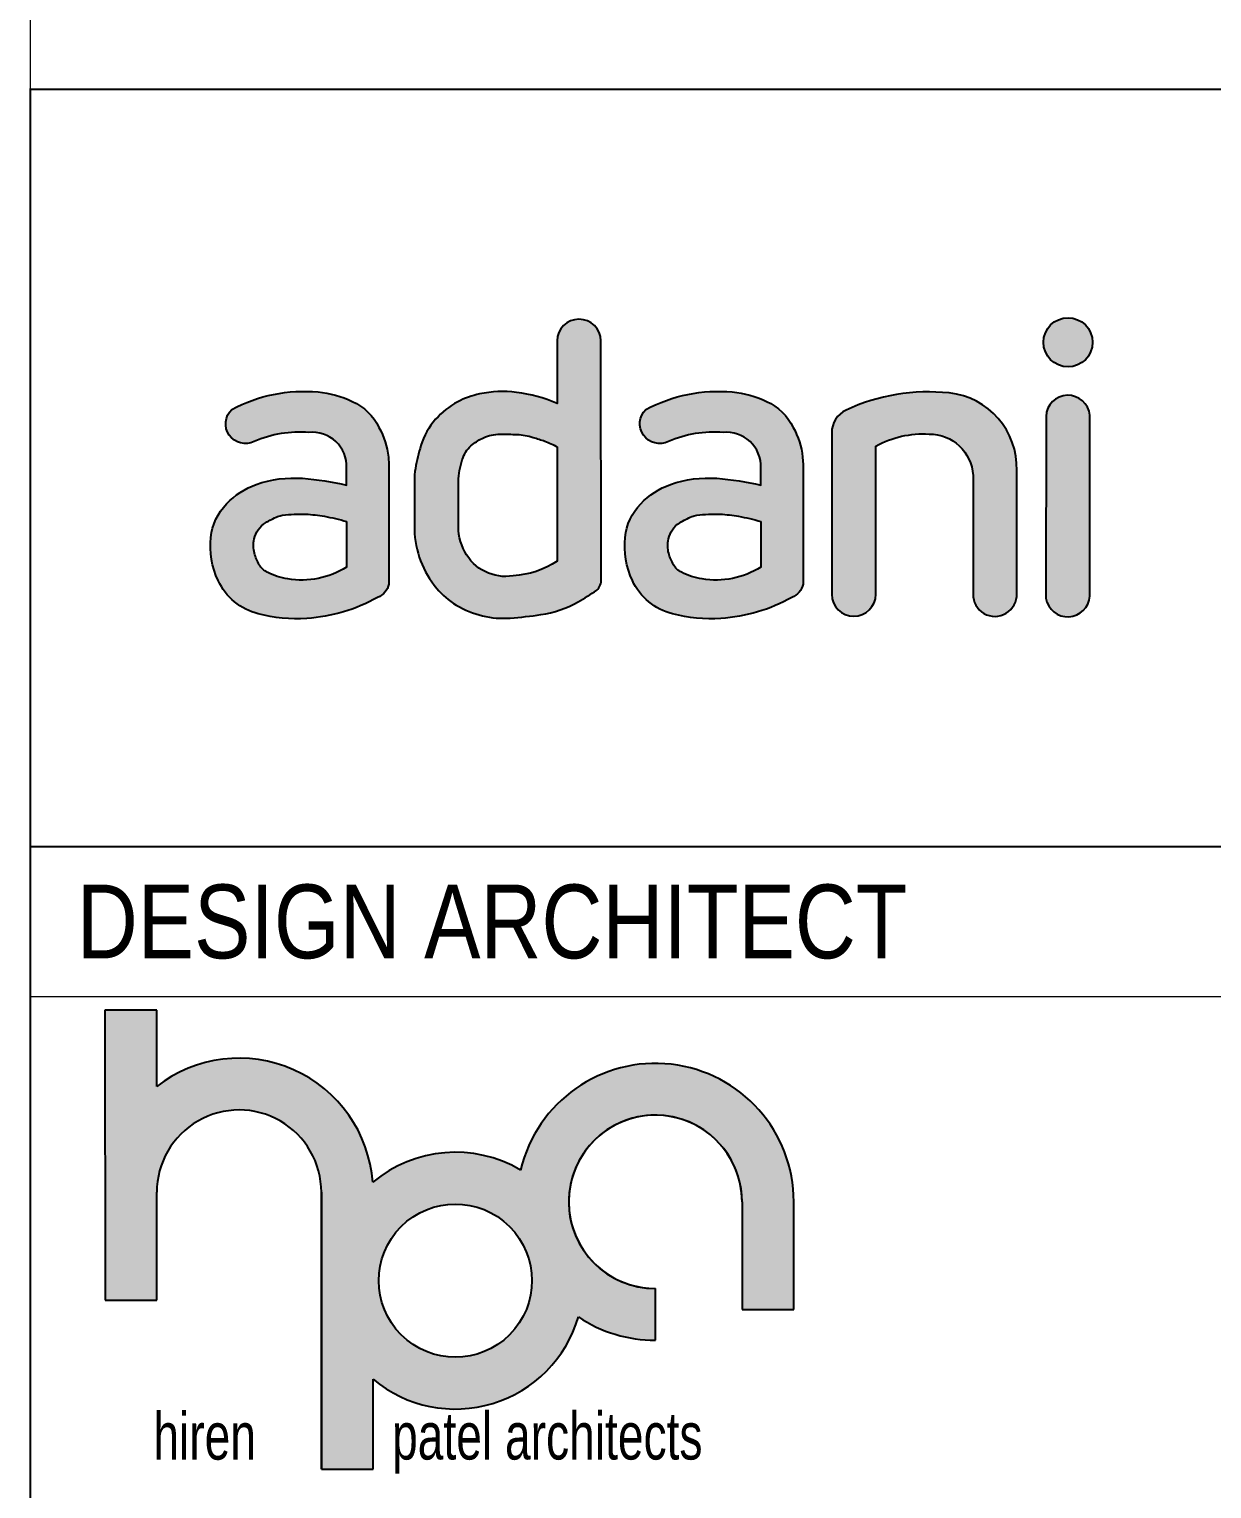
# Model space of a CAD drawing. Header units: millimetres. Extents: x 1112055 to 3390982, y -148532 to 766891.
# Drawn here: x 2825664 to 2834468, y 246475 to 257340 of the extents above; entities that cross this region are included whole.
import ezdxf

# ---------------------------------------------------------------- set-up
doc = ezdxf.new("R2010")
doc.units = ezdxf.units.MM
doc.layers.add('B TITLE BLOCK', color=250, linetype='Continuous', lineweight=0)
doc.layers.add('TB IL', color=7, linetype='Continuous', lineweight=9)
doc.layers.add('FORMAT TEXT', color=7, linetype='Continuous')
doc.styles.add('ARIAL', font='arial.ttf')
doc.styles.add('SWINC', font='swissc.ttf')

# ---------------------------------------------------------------- blocks, each defined once
blk = doc.blocks.new('A$C64EE1279')
at = {"layer": 'FORMAT TEXT', "ltscale": 15}
h = blk.add_hatch(color=7, dxfattribs=at)
edge = h.paths.add_edge_path()
edge.add_line((-0.06602193512621024, 0.02233194276716801), (-0.06602046178782739, 0.0183184316145814))
edge.add_line((-0.06602046178782728, 0.0183184316144069), (-0.06409138900791156, 0.01831913976666113))
edge.add_line((-0.06409138900773637, 0.01831913976666122), (-0.06409286234611933, 0.02233265091924791))
edge.add_ellipse((-0.06924850238779734, 0.02233075831165992), major_axis=(-1.433875368487212e-05, 0.005155620450011943), ratio=0.9999999999395148, start_angle=269.8616830043734, end_angle=436.5934213528473)
edge.add_ellipse((-0.07669839989132021, 0.0193954293623623), major_axis=(-0.003382043664687863, 0.003379561515750489), ratio=0.9999999999999757, start_angle=-75.58803862448252, end_angle=-42.37820392321652)
edge.add_line((-0.07691885860353553, 0.0241715212109809), (-0.07691814920572171, 0.02223905541074822))
edge.add_ellipse((-0.07669839989132021, 0.0193954293623623), major_axis=(-0.002017482481268088, 0.002016001810852939), ratio=0.9999999999998569, start_angle=224.9999999999985, end_angle=319.39787940608875, ccw=False)
edge.add_ellipse((-0.07669839989132021, 0.0193954293623623), major_axis=(0.002016001810852941, 0.002017482481268085), ratio=0.999999999999858, start_angle=220.6021205939116, end_angle=314.9999999999959, ccw=False)
edge.add_line((-0.07691606138708507, 0.01655164274281781), (-0.07691535198927124, 0.01461917694258513))
edge.add_ellipse((-0.07669839989132021, 0.0193954293623623), major_axis=(0.003379561515750458, 0.003382043664687819), ratio=0.9999999999998972, start_angle=222.3782039232095, end_angle=298.5557763039131)
edge.add_ellipse((-0.06924850238779734, 0.02233075831165992), major_axis=(0.003644249759147713, 0.003646926310713648), ratio=0.9999999999999184, start_angle=191.2359993319858, end_angle=225.0000000000024)
edge.add_line((-0.06924660978003472, 0.0171751182696332), (-0.069247317932289, 0.01910419104972354))
edge.add_ellipse((-0.06924850238779734, 0.02233075831165992), major_axis=(5.100706381145126e-07, 0.003226567438982315), ratio=0.9999999999394741, start_angle=-89.96990944762962, end_angle=180.030090552481, ccw=False)
edge = h.paths.add_edge_path()
edge.add_ellipse((-0.07669839989132021, 0.0193954293623623), major_axis=(-0.003382043664688006, 0.003379561515750634), ratio=0.9999999999999496, start_angle=-42.37820392323532, end_angle=-4.998082493945809)
edge.add_ellipse((-0.08475295805672256, 0.02268658361767669), major_axis=(0.003529677975456423, 0.003532270378759391), ratio=0.9999999999999419, start_angle=319.2306243393269, end_angle=442.856593297704)
edge.add_line((-0.08781888417362682, 0.02662811348366436), (-0.08781992815416773, 0.02947201383419916))
edge.add_line((-0.08781992815416773, 0.02947201383419908), (-0.08974900093408356, 0.02947130568194477))
edge.add_line((-0.0897490009342582, 0.02947130568194469), (-0.08974503586653049, 0.01867009142571512))
edge.add_line((-0.08974503586653026, 0.01867009142571521), (-0.08781596308661455, 0.01867079957796951))
edge.add_line((-0.08781596308661432, 0.01867079957796935), (-0.08781743684639742, 0.02268545866397573))
edge.add_ellipse((-0.08475295805672256, 0.02268658361767669), major_axis=(0.00216611827055765, 0.002167709195338399), ratio=0.9999999999998748, start_angle=-45.00000000000341, end_angle=134.9999999999964, ccw=False)
edge.add_line((-0.08168847926722256, 0.02268770857137748), (-0.08168469326453909, 0.01237428419430946))
edge.add_line((-0.08168469326453887, 0.01237428419430938), (-0.07975562048462315, 0.01237499234656361))
edge.add_line((-0.07975562048462315, 0.01237499234638919), (-0.07975684858047505, 0.01572043997388042))
edge.add_ellipse((-0.07669839989132021, 0.0193954293623623), major_axis=(0.003379561515750616, 0.003382043664687983), ratio=0.9999999999998681, start_angle=185.2106111697237, end_angle=222.3782039232104)
edge.add_line((-0.07691535198927113, 0.01461917694258513), (-0.07691606138708484, 0.01655164274281781))
edge.add_ellipse((-0.07669839989132021, 0.0193954293623623), major_axis=(-0.002017482481268421, 0.00201600181085327), ratio=0.9999999999998168, start_angle=44.999999999999716, end_angle=130.602120593902, ccw=False)
edge.add_ellipse((-0.07669839989132021, 0.0193954293623623), major_axis=(0.002016001810853272, 0.002017482481268418), ratio=0.9999999999998168, start_angle=49.39787940609801, end_angle=135.0000000000004, ccw=False)
edge.add_line((-0.07691814920572171, 0.02223905541074831), (-0.07691885860353553, 0.02417152121098091))
at = {"layer": 'FORMAT TEXT', "color": 7, "ltscale": 15}
for p, q in [((-0.0897490009342582, 0.02947130568194503), (-0.08974503586653026, 0.01867009142571538)), ((-0.08781992763118651, 0.02947058918337122), (-0.08974900041127676, 0.02946988103111691)), ((-0.08781888365064527, 0.02662668883283641), (-0.0878199276311864, 0.02947058918337122)), ((-0.08781596308643957, 0.01867079957796969), (-0.0878174368462229, 0.02268545866397616)), ((-0.08168469326453887, 0.01237428419413507), (-0.08168847926722256, 0.02268770857137775)), ((-0.08168847926722256, 0.02268770857137775), (-0.08168469326453887, 0.01237428419430955)), ((-0.06602193512621024, 0.02233194276716819), (-0.06602046178782728, 0.01831843161440717)), ((-0.06409138900773637, 0.01831913976666147), (-0.06409286234611955, 0.02233265091942251)), ((-0.06924660978003472, 0.01717511826963338), (-0.06924731793228889, 0.01910419104972381)), ((-0.08974503586653026, 0.01867009142571538), (-0.08781596308643957, 0.01867079957796969)), ((-0.06602046178782728, 0.01831843161440717), (-0.06409138900773637, 0.01831913976666147)), ((-0.07975562048462315, 0.01237499234638936), (-0.0797568485804746, 0.01572043997388053)), ((-0.08168469326453887, 0.01237428419430955), (-0.07975562048462315, 0.01237499234638936))]:
    blk.add_line(p, q, dxfattribs=at)
for centre, major_axis, ratio, start_param, end_param in [((-0.08475295805672256, 0.02268658361767694), (0.003529677975456416, 0.003532270378759386), 0.9999999999999413, 5.571625467918402, 7.729305667210392), ((-0.06924850238779734, 0.02233075831166017), (-1.433875368487211e-05, 0.005155620450011941), 0.9999999999395138, 4.70997489339954, 7.619992695154103), ((-0.08475295805672256, 0.02268658361767694), (-0.002167709195338398, 0.002166118270557648), 0.9999999999998752, 3.926990816987304, 7.068583470577098), ((-0.06924850238779734, 0.02233075831166017), (3.5492027112115e-06, 0.003226565527248652), 0.999999999939648, -1.569329238630188, 3.143059741754675), ((-0.06924850238779734, 0.02233075831166017), (1.607205991804922e-06, 0.003226567079011652), 0.9999999999394739, -1.569931115820434, 3.142457864564128), ((-0.07669839989132021, 0.01939542936236258), (0.003379561515750632, 0.003382043664687999), 0.9999999999999274, 0.2515361776730846, 1.483563330989117), ((-0.07669839989132021, 0.01939542936236258), (0.002016001810852827, 0.002017482481267972), 0.9999999999999807, 5.497787143782128, 11.78097245096171), ((-0.07669839989132021, 0.01939542936236258), (0.003379561515750639, 0.003382043664688005), 0.9999999999998469, 3.232534974542677, 5.21078129735091), ((-0.06924850238779734, 0.02233075831166017), (0.003644249759147711, 0.00364692631071365), 0.9999999999999184, 3.337697836684828, 3.926990816987281)]:
    blk.add_ellipse(centre, major_axis=major_axis, ratio=ratio, start_param=start_param, end_param=end_param, dxfattribs=at)
at = {"layer": 'FORMAT TEXT', "color": 7, "style": 'ARIAL', "width": 0.6999999999723779}
for s, p in [('hiren', (-0.0879471159208648, 0.01273052783154634)), ('patel architects', (-0.07905505027530357, 0.0127337920610752))]:
    blk.add_text(s, height=0.001758206468091467, dxfattribs=at).set_placement(p)
blk = doc.blocks.new('A$C448A1362')
h = blk.add_hatch(color=144)
h.set_gradient(color1=(0, 128, 167), color2=(196, 60, 91), rotation=5, tint=1)
edge = h.paths.add_edge_path()
edge.add_arc((14.81933344435538, -0.6985207138125133), 0.7431945778757773, 0, 360)
edge = h.paths.add_edge_path()
edge.add_line((14.15277161007043, -2.943220954840626), (14.15074250250791, -8.452755263949484))
edge.add_arc((14.81271016430946, -8.345192536199875), 0.6706496295921845, 189.2292944955668, 356.1382558233712)
edge.add_line((15.48183706351529, -8.390360206402192), (15.48183706351529, -2.906189741824846))
edge.add_arc((14.81858030050353, -2.970500210281671), 0.6663672936405483, 5.538180628108128, 177.6538117834876)
edge = h.paths.add_edge_path()
edge.add_line((7.658612856253058, -3.439845030765127), (7.658612856253058, -8.334052471542009))
edge.add_arc((8.327457436545956, -8.32652838341778), 0.668886899624382, 180.6445149192386, 359.3554850807614)
edge.add_line((8.996302016838627, -8.334052471542464), (8.996302016838627, -3.840593774361196))
edge.add_arc((10.43994891255898, -6.488699477092041), 3.016053741622978, 86.78809535472402, 118.5975448000749, ccw=False)
edge.add_arc((10.61373491564996, -4.807273183709412), 1.329898324167716, 3.2061460087869023, 90.20678352166891, ccw=False)
edge.add_line((11.94155164382369, -4.732893824975463), (11.94155164382369, -8.320863272386077))
edge.add_arc((12.60398342205281, -8.339524168990692), 0.6626945675571669, 178.3863879075979, 362.4913548570173)
edge.add_line((13.26605160525287, -8.310717734573473), (13.26605160525287, -4.586290803584006))
edge.add_arc((10.97818174704571, -4.509470264667243), 2.28915920881283, 358.0768837756475, 443.9565772997473)
edge.add_arc((10.59401221925009, -8.138142946765356), 5.938111340575273, 83.95657729974697, 114.9107743569737)
edge.add_arc((8.408866964090748, -3.432967517766201), 0.7502856299517944, 114.9107743569736, 180.5252106281581)
edge = h.paths.add_edge_path(flags=16)
edge.add_line((5.507758839991311, -6.128919827983509), (5.507758839991311, -7.509220247381791))
edge.add_arc((4.146227910375046, -5.350103415743206), 2.552557925878734, 260.598114554046, 302.23537625721383, ccw=False)
edge.add_arc((4.087928553207348, -5.702189379883976), 2.195677916363923, 243.4590382901451, 260.5981145540465, ccw=False)
edge.add_arc((3.365096810479827, -7.149373683017757), 0.5780165996690875, 209.8633087811852, 243.4590382901451, ccw=False)
edge.add_arc((4.137351262187394, -6.705965495283408), 1.468515201089699, 195.2092911337714, 209.8633087811827, ccw=False)
edge.add_arc((3.574157333157927, -6.859079973122107), 0.8848788031333445, 166.7985330258342, 195.2092911337714, ccw=False)
edge.add_arc((3.587606153449087, -6.862234728725753), 0.8986926820288219, 147.3576210444231, 166.798533025833, ccw=False)
edge.add_arc((3.389644337597701, -6.73542645901648), 0.6635986204241061, 120.63220694506651, 147.3576210444251, ccw=False)
edge.add_arc((4.530526850433716, -8.662080861807453), 2.902707839709622, 112.49789540908989, 120.632206945066, ccw=False)
edge.add_arc((3.650891727382941, -6.538233166334294), 0.6039066340219512, 97.65291712801451, 112.49789540909, ccw=False)
edge.add_arc((4.113118942007532, -9.978226818855319), 4.074815783988947, 87.68643739568421, 97.65291712801928, ccw=False)
edge.add_arc((4.113118942007304, -9.978226818858502), 4.074815783992284, 79.75290279672708, 87.68643739568432, ccw=False)
edge.add_arc((3.750854027135574, -11.98215784152194), 6.111228171535338, 73.29237366723208, 79.75290279672572, ccw=False)
edge = h.paths.add_edge_path()
edge.add_line((6.790154819498412, -4.403163846067628), (6.789647542607781, -8.021569906915602))
edge.add_arc((6.267806578629234, -7.927663462294049), 0.530222983307471, 290.01279134982053, 349.79867748199996, ccw=False)
edge.add_arc((3.985686338293817, -4.071748072450418), 5.002758515494103, 273.6188457994145, 299.5013455248223, ccw=False)
edge.add_arc((4.003606063649386, -4.355086746707229), 4.718853741165793, 255.66704751986748, 273.6188457994148, ccw=False)
edge.add_arc((3.293400358615145, -7.134654667361929), 1.849988117091353, 205.0891047683781, 255.66704751986708, ccw=False)
edge.add_arc((3.859586546516539, -6.869564954474072), 2.475159577771575, 173.9289781433874, 205.0891047683788, ccw=False)
edge.add_arc((3.123595983136966, -6.791286721989991), 1.735017975735576, 136.2598033714836, 173.9289781433874, ccw=False)
edge.add_arc((3.557998223588356, -7.206993982662198), 2.336281506215076, 109.5799741139754, 136.2598033714825, ccw=False)
edge.add_arc((3.91599006055776, -8.213464895504103), 3.404523919590422, 85.56592316711209, 109.5799741139746, ccw=False)
edge.add_arc((3.508382811704678, -13.46992161850562), 8.67676072668705, 76.65013801281992, 85.56592316711192, ccw=False)
edge.add_line((5.511817055116353, -5.027621698430494), (5.511817055116353, -4.501575562849439))
edge.add_arc((4.472484140997949, -4.465110926590796), 1.039972391973434, 357.9906215679799, 455.6588950534437)
edge.add_arc((4.086198299446323, -6.903609543656557), 3.484972647131051, 85.32993988743719, 113.1845555418632)
edge.add_arc((2.444315375492806, -3.165488927077377), 0.5988448662169389, 133.8620426340904, 296.78541516636506, ccw=False)
edge.add_arc((4.224328531941637, -6.831218957114515), 4.648377712036712, 84.78407122185848, 118.17724551367121, ccw=False)
edge.add_arc((4.305412553357883, -5.453939858085732), 3.269732674621548, 65.0770173786932, 84.00498154086301, ccw=False)
edge.add_arc((5.011671825826625, -3.985957337240734), 1.640984457002071, 25.615854055559396, 65.8410484831349, ccw=False)
edge.add_arc((4.440738750321316, -4.424729147798871), 2.350214712372408, 6.139679798615873, 29.24615656970508, ccw=False)
edge.add_line((6.777472897232656, -4.173367414613267), (6.790154819498412, -4.403163846067628))
edge = h.paths.add_edge_path()
edge.add_line((-0.6647863651678563, -0.6543876243279101), (-0.6647863651678563, -2.554646856619684))
edge.add_arc((-2.400736746012171, -6.432294233545463), 4.248490661933166, 65.88282809930101, 83.13487306898243)
edge.add_arc((-2.306256045762893, -5.647543298269056), 3.458072650285579, 83.13487306898298, 101.7924313308425)
edge.add_arc((-2.511163092840661, -4.666060909044745), 2.455428855959866, 101.7924313308415, 118.2655509453169)
edge.add_arc((-2.511163092840889, -4.66606090904429), 2.455428855959293, 118.2655509453176, 138.2614549608422)
edge.add_arc((-2.762000777547655, -4.442269798546704), 2.119271147127837, 138.261454960843, 163.1198987464418)
edge.add_arc((1.435355871833508, -5.715932123283665), 6.505615702627138, 163.1198987464423, 169.3828484008401)
edge.add_arc((-3.19076537750334, -4.848743643640091), 1.798916894248737, 169.3828484008401, 182.2402990978122)
edge.add_line((-4.988307303988677, -4.919064443836078), (-4.988307303988677, -6.369876351031735))
edge.add_arc((-2.069278757865959, -6.282007161035608), 2.9203507747582, 181.7242085214847, 219.8409375234252)
edge.add_arc((-2.492418944295423, -6.635066779090948), 2.369262114674396, 219.8409375234248, 238.8760015993548)
edge.add_arc((-2.291705121782343, -6.30265454861069), 2.757571179106963, 238.8760015993553, 256.8052270138245)
edge.add_arc((-2.291705121782343, -6.30265454861069), 2.757571179106969, 256.8052270138248, 274.3139534058478)
edge.add_arc((-3.081769659276461, 4.170752759902143), 13.2607355891034, 274.3139534058478, 278.35095906789)
edge.add_arc((-1.635209111257609, -5.683693761481891), 3.30068269457009, 278.3509590678898, 299.1663416277946)
edge.add_arc((-2.948734989847708, -3.330170478050832), 5.995941880507485, 299.166341627795, 305.5628000104232)
edge.add_arc((0.2806405914250263, -7.913759985370007), 0.3910279286526687, 311.2521827326039, 366.890062656182)
edge.add_line((0.6688445802926708, -7.866850455274061), (0.6647863651676289, -0.6543876243279101))
edge.add_arc((-2.273736754432321e-13, -0.6648689873070452), 0.6648689873071513, 0.9032798203518209, 179.0967201796482)
edge = h.paths.add_edge_path(flags=16)
edge.add_line((-0.6566699349179999, -3.865957618892708), (-0.6566699349179999, -7.331673335662117))
edge.add_arc((-2.177874036258572, -4.976513678812125), 2.803718767492351, 273.8152628129169, 302.8585285343123, ccw=False)
edge.add_arc((-2.222214389678811, -6.391559054528216), 1.40160951483312, 207.7678228712067, 279.4820398668521, ccw=False)
edge.add_arc((-1.983284873086404, -6.265757242648078), 1.671634346601225, 177.0124350050554, 207.7678228712068, ccw=False)
edge.add_line((-3.652647250965629, -6.178632963264818), (-3.652647250965629, -4.830798264866871))
edge.add_arc((-1.238173986717811, -5.021393273126478), 2.42198422805385, 159.7603310861371, 175.4865139123886, ccw=False)
edge.add_arc((-2.68210193758614, -4.488995900572945), 0.8830316980514378, 128.3998146419164, 159.7603310861371, ccw=False)
edge.add_arc((-2.214624559589311, -5.078809482746465), 1.635637279119564, 114.37650926095529, 128.3998146419147, ccw=False)
edge.add_arc((-2.394140627233583, -4.682636839643919), 1.200690406863742, 90.11877477638052, 114.3765092609566, ccw=False)
edge.add_arc((-2.371279833046856, -15.71044246335828), 12.22851972592457, 87.66288555333898, 90.11877477638222, ccw=False)
edge.add_arc((-1.946071046559382, -5.291973032022042), 1.801376886018847, 71.99206667147678, 87.66288555333881, ccw=False)
edge.add_arc((-6.364710685310456, -19.83489248203136), 17.00044722771216, 71.72441422244219, 72.98208476505982, ccw=False)
edge.add_arc((-1.948515104208809, -6.169105727444958), 2.640711107135314, 60.711755299823324, 69.72818362236211, ccw=False)
edge = h.paths.add_edge_path(flags=16)
edge.add_line((-7.044807818593881, -6.128919827983509), (-7.044807818593881, -7.509220247381791))
edge.add_arc((-8.406338748210146, -5.350103415743206), 2.552557925878734, 260.598114554046, 302.23537625721383, ccw=False)
edge.add_arc((-8.464638105377844, -5.702189379883976), 2.195677916363924, 243.4590382901451, 260.5981145540465, ccw=False)
edge.add_arc((-9.187469848105366, -7.149373683017757), 0.5780165996690874, 209.8633087811852, 243.4590382901451, ccw=False)
edge.add_arc((-8.41521539639757, -6.705965495283408), 1.468515201089699, 195.2092911337714, 209.8633087811827, ccw=False)
edge.add_arc((-8.978409325427265, -6.859079973122107), 0.8848788031333437, 166.7985330258342, 195.2092911337714, ccw=False)
edge.add_arc((-8.964960505136105, -6.862234728725753), 0.8986926820288219, 147.3576210444231, 166.798533025833, ccw=False)
edge.add_arc((-9.162922320987263, -6.73542645901648), 0.6635986204241063, 120.63220694506651, 147.3576210444251, ccw=False)
edge.add_arc((-8.022039808151249, -8.662080861807453), 2.902707839709622, 112.49789540908989, 120.632206945066, ccw=False)
edge.add_arc((-8.901674931202251, -6.538233166334294), 0.6039066340219509, 97.65291712801428, 112.49789540908989, ccw=False)
edge.add_arc((-8.43944771657766, -9.978226818855319), 4.074815783988947, 87.68643739568421, 97.65291712801928, ccw=False)
edge.add_arc((-8.439447716577888, -9.978226818858502), 4.074815783992284, 79.75290279672708, 87.68643739568432, ccw=False)
edge.add_arc((-8.801712631449618, -11.98215784152194), 6.111228171535338, 73.29237366723208, 79.75290279672572, ccw=False)
edge = h.paths.add_edge_path()
edge.add_line((-5.762411839086781, -4.403163846067628), (-5.762919115977411, -8.021569906915602))
edge.add_arc((-6.284760079955959, -7.927663462294049), 0.5302229833074719, 290.01279134982065, 349.798677482, ccw=False)
edge.add_arc((-8.566880320291148, -4.071748072450418), 5.002758515494103, 273.6188457994145, 299.5013455248223, ccw=False)
edge.add_arc((-8.548960594935807, -4.355086746707229), 4.718853741165793, 255.66704751986748, 273.6188457994148, ccw=False)
edge.add_arc((-9.259166299970047, -7.134654667361929), 1.849988117091353, 205.0891047683781, 255.66704751986708, ccw=False)
edge.add_arc((-8.692980112068653, -6.869564954474072), 2.475159577771575, 173.9289781433874, 205.0891047683788, ccw=False)
edge.add_arc((-9.428970675448227, -6.791286721989991), 1.735017975735576, 136.2598033714836, 173.9289781433874, ccw=False)
edge.add_arc((-8.994568434996836, -7.206993982662198), 2.336281506215077, 109.5799741139754, 136.2598033714825, ccw=False)
edge.add_arc((-8.636576598027432, -8.213464895504103), 3.404523919590422, 85.56592316711209, 109.5799741139746, ccw=False)
edge.add_arc((-9.044183846880514, -13.46992161850562), 8.67676072668705, 76.65013801281992, 85.56592316711192, ccw=False)
edge.add_line((-7.040749603468839, -5.027621698430494), (-7.040749603468839, -4.501575562849439))
edge.add_arc((-8.080082517587016, -4.465110926590796), 1.039972391973435, 357.9906215679799, 455.6588950534437)
edge.add_arc((-8.466368359138869, -6.903609543656557), 3.484972647131051, 85.32993988743719, 113.1845555418632)
edge.add_arc((-10.10825128309239, -3.165488927077377), 0.5988448662169391, 133.8620426340904, 296.7854151663651, ccw=False)
edge.add_arc((-8.328238126643555, -6.831218957114515), 4.648377712036713, 84.78407122185848, 118.17724551367121, ccw=False)
edge.add_arc((-8.24715410522731, -5.453939858085732), 3.269732674621548, 65.0770173786932, 84.00498154086301, ccw=False)
edge.add_arc((-7.540894832758568, -3.985957337240734), 1.640984457002071, 25.615854055559396, 65.8410484831349, ccw=False)
edge.add_arc((-8.111827908263876, -4.424729147798871), 2.350214712372407, 6.139679798615873, 29.24615656970508, ccw=False)
edge.add_line((-5.775093761352537, -4.173367414613267), (-5.762411839086781, -4.403163846067628))
at = {"layer": 'Defpoints'}
for points in [[(-0.6647863651678563, -0.6543876243279101), (-0.6647863651678563, -2.554646856619684, 0.07541875449206863), (-1.892903717377976, -2.214264063008386, 0.08158927728195095), (-3.012971091884083, -2.262455367618031, 0.07200158244177832), (-3.673952880372099, -2.503411890666257, 0.08747065465243846), (-4.343380748454138, -3.031402128400487, 0.1088927901249689), (-4.789962039753391, -3.826897298314407, 0.02733407760724219), (-4.95888524433235, -4.517301146458749, 0.05616014285171117), (-4.988307303988677, -4.919064443836078), (-4.988307303988677, -6.369876351031735, 0.1678662430565968), (-4.311599931891351, -8.152954621588151, 0.08324764646749883), (-3.717071416075441, -8.663275173559896, 0.07839098920922768), (-2.921153974680465, -8.987425106671026, 0.07654520455502953), (-2.084276282893143, -9.052413098854458, 0.01761658224182823), (-1.155830395295652, -8.949379339873985, 0.09107480465804352), (-0.02663203675820114, -8.565878010559345, 0.02791706392525837), (0.5384744194011546, -8.207740525776217, 0.2476503926846541), (0.6688445802926708, -7.866850455274061), (0.6647863651676289, -0.6543876243279101, 0.9843577705796193), (-0.6647863651678563, -0.6543876243279101, -0.9843577705796193)], [(7.658612856253058, -3.439845030765127), (7.658612856253058, -8.334052471542464, 0.9888138903809678), (8.996302016838627, -8.334052471542464), (8.996302016838627, -3.840593774361196, -0.1396930776755655), (10.60893525214442, -3.477383520671765, -0.3989627704076013), (11.94155164382369, -4.732893824975463), (11.94155164382369, -8.320863272386077, 1.036479897949533), (13.26605160525287, -8.310717734573473), (13.26605160525287, -4.586290803584006, 0.3933042129500563), (11.21918935156964, -2.233033307961932, 0.1358904779811795), (8.092841874630494, -2.752484843964567, 0.2943844530381903), (7.658612856253058, -3.439845030765127, 4.248669503008863)], [(14.15277161007043, -2.943220954840626), (14.15074250250791, -8.452755263949484, 0.891820705005876), (15.48183706351529, -8.390360206402192), (15.48183706351529, -2.906189741824846, 0.933458803029733), (14.15277161007043, -2.943220954840626, 1.924318933905837)], [(-0.6566699349179999, -3.865957618892708), (-0.6566699349179999, -7.331673335661662, -0.1274079101730488), (-1.99131543415956, -7.77401878428941, -0.3235416448118485), (-3.462418416980199, -7.044554615566767, -0.1350070942812793), (-3.652647250965629, -6.178632963264818), (-3.652647250965629, -4.830798264866871, -0.06872631680704114), (-3.510609721589844, -4.183512952425872, -0.1376965565907644), (-3.230592877963318, -3.79696796176745, -0.06126469009804751), (-2.889702807461617, -3.588984436609962, -0.10624137210056), (-2.396629669771301, -3.48194901268721, -0.01071624843410108), (-1.872612641752767, -3.492094550499814, -0.06848360903983725), (-1.389177764984424, -3.578838898797358, -0.005487678053938331), (-1.033576664654447, -3.691961645407218, -0.03936189994623337), (-0.6566699349179999, -3.865957618892708, 1.356783517631229)], [(-7.044807818593881, -6.128919827983509), (-7.044807818593881, -7.509220247381791, -0.1837024111024695), (-8.82332059713508, -7.86837228594618, -0.07492305019557059), (-9.445749341935425, -7.666476083476255, -0.1476481128128201), (-9.688734972545944, -7.437186928912297, -0.06402749356167123), (-9.83229433259362, -7.091224089504294, -0.1246042540064638), (-9.839903485953073, -6.656995071127085, -0.08503102905075369), (-9.72170797043691, -6.377485504390961, -0.1171430805373001), (-9.501042523013666, -6.164429210327171, -0.03550754085689274), (-9.132759500417933, -5.980287699029532, -0.06486417715555219), (-8.982098263901435, -5.939705547779113, -0.04351440527225555), (-8.274954278366295, -5.906732549888375, -0.03463040874682313), (-7.714563698912571, -5.96840552179242, -0.02819684536750116), (-7.044807818593881, -6.128919827983509, 0.4870208130656629)], [(5.507758839991311, -6.128919827983509), (5.507758839991311, -7.509220247381791, -0.1837024111024695), (3.729246061450112, -7.86837228594618, -0.07492305019557059), (3.106817316649767, -7.666476083476255, -0.1476481128128201), (2.86383168603902, -7.437186928912297, -0.06402749356167123), (2.720272325991345, -7.091224089504294, -0.1246042540064638), (2.712663172632119, -6.656995071127085, -0.08503102905075369), (2.830858688148282, -6.377485504390961, -0.1171430805373001), (3.051524135571299, -6.164429210327171, -0.03550754085689274), (3.419807158167259, -5.980287699029532, -0.06486417715555219), (3.57046839468353, -5.939705547779113, -0.04351440527225555), (4.277612380218898, -5.906732549888375, -0.03463040874682313), (4.838002959672622, -5.96840552179242, -0.02819684536750116), (5.507758839991311, -6.128919827983509, 0.4870208130656629)]]:
    blk.add_lwpolyline(points, format="xyb", dxfattribs=at)
for points in [[(-5.762411839086781, -4.403163846067628), (-5.762919115977411, -8.021569906915602, -0.2669481187597852), (-6.103301909588708, -8.425869588745854, -0.1134162915094906), (-8.2511122645069, -9.064531194046367, -0.07849008793115403), (-9.717142478421238, -8.927059156686255, -0.2243418394939228), (-10.9346070159279, -7.919099975008749, -0.1368057198153948), (-11.15425790956988, -6.607789212736179, -0.1658590459996468), (-10.68249040128603, -5.591713600808589, -0.1169414544130342), (-9.777508428406009, -5.005808792133166, -0.1051662217590635), (-8.373365995148106, -4.819130896382148, -0.03892208847284846), (-7.040749603468839, -5.027621698430494), (-7.040749603468839, -4.501575562849439, 0.4539793650940807), (-8.182629884272046, -3.43020676984338, 0.1221406884645016), (-9.838381655281182, -3.700078075657302, -0.8610727055752213), (-10.52320545762882, -2.733715599011475, -0.1467451494329428), (-7.905656701989301, -2.20208941763326, -0.08277711465856903), (-6.869290014436729, -2.488700860838208, -0.1773403027500228), (-6.061197927666626, -3.276501871983101, -0.1011640304320547), (-5.775093761352537, -4.173367414613267)], [(6.790154819498412, -4.403163846067628), (6.789647542607781, -8.021569906915602, -0.2669481187597852), (6.449264748996484, -8.425869588745854, -0.1134162915094906), (4.301454394078291, -9.064531194046367, -0.07849008793115403), (2.835424180163955, -8.927059156686255, -0.2243418394939228), (1.617959642657297, -7.919099975008749, -0.1368057198153948), (1.398308749015314, -6.607789212736179, -0.1658590459996468), (1.870076257299161, -5.591713600808589, -0.1169414544130342), (2.775058230179184, -5.005808792133166, -0.1051662217590635), (4.179200663437086, -4.819130896382148, -0.03892208847284846), (5.511817055116353, -5.027621698430494), (5.511817055116353, -4.501575562849439, 0.4539793650940807), (4.369936774313146, -3.43020676984338, 0.1221406884645016), (2.71418500330401, -3.700078075657302, -0.8610727055752213), (2.029361200956373, -2.733715599011475, -0.1467451494329428), (4.646909956595891, -2.20208941763326, -0.08277711465856903), (5.683276644148464, -2.488700860838208, -0.1773403027500228), (6.491368730918566, -3.276501871983101, -0.1011640304320547), (6.777472897232656, -4.173367414613267)]]:
    blk.add_lwpolyline(points, format="xyb", close=True, dxfattribs=at)
blk.add_circle((14.81933344435538, -0.6985207138125133), 0.7431945778757773, dxfattribs=at)

msp = doc.modelspace()

# ---------------------------------------------------------------- linework, layer by layer
at = {"layer": 'B TITLE BLOCK', "color": 250, "lineweight": 0}
for p, q in [((2825672.113375887, 374006.1031008446), (2825672.113375887, 209167.2573592544)), ((2825672.113375883, 251253.8886408808), (2843974.749706107, 251253.8886408808)), ((2843974.749706107, 250137.0962362494), (2825672.113375886, 250137.0962362494))]:
    msp.add_line(p, q, dxfattribs=at)
at = {"layer": 'B TITLE BLOCK', "color": 250, "lineweight": 0, "const_width": 15.26111845840563}
for points in [[(2825672.113375883, 256891.8337096593), (2843974.749706107, 256891.8337096593), (2843974.749706107, 251253.8886408808), (2825672.113375883, 251253.8886408808)], [(2843974.749706107, 251253.8886408766), (2825672.113375886, 251253.8886408766), (2825672.113375886, 244076.9966641988), (2843974.749706107, 244076.9966641988)]]:
    msp.add_lwpolyline(points, close=True, dxfattribs=at)

# ---------------------------------------------------------------- block references
at = {"layer": 'FORMAT TEXT', "lineweight": 0, "xscale": 199881.1023988704, "yscale": 199881.1023988704, "zscale": 199881.1023988704}
msp.add_blockref('A$C64EE1279', (2844167.570423711, 244147.6836706456), dxfattribs=at)
at = {"layer": 'TB IL', "lineweight": 0, "xscale": 245.659242202028, "yscale": 245.659242202028, "zscale": 245.659242202028}
msp.add_blockref('A$C448A1362', (2829757.340663502, 255180.6262496974), dxfattribs=at)

# ---------------------------------------------------------------- texts
at = {"layer": 'FORMAT TEXT', "lineweight": 0, "style": 'SWINC'}
msp.add_text('DESIGN ARCHITECT', height=549.0790899063935, dxfattribs=at).set_placement((2826018.752681019, 250423.8371718453))

doc.saveas('drawing.dxf')
